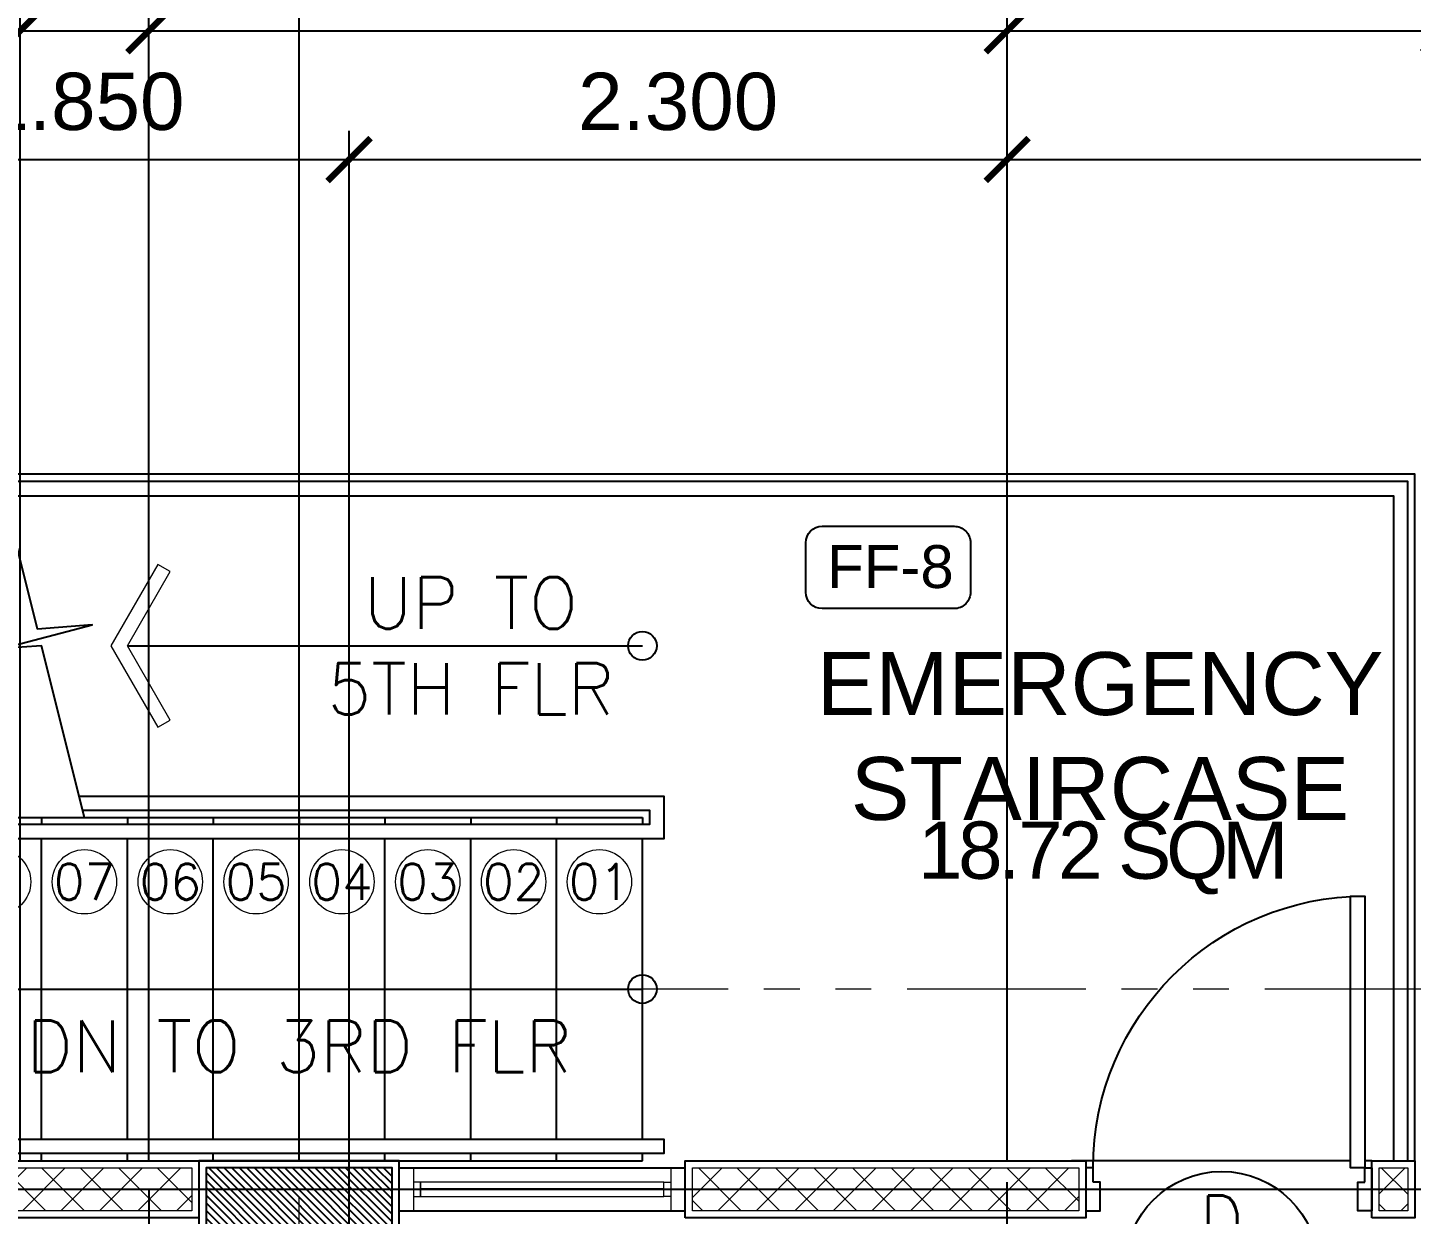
# Model space of a CAD drawing. Header units: metres. Extents: x -12400 to 1, y 0 to 106422.
# Drawn here: x -12074.703 to -12069.867, y 106406.283 to 106410.431 of the extents above; entities that cross this region are included whole.
import ezdxf
from ezdxf.enums import TextEntityAlignment as Align

# ---------------------------------------------------------------- set-up
doc = ezdxf.new("R2010")
doc.units = ezdxf.units.M
doc.header["$PDMODE"] = 35
for name, pattern in [('CENTER', [2, 1.25, -0.25, 0.25, -0.25]), ('HIDDEN2', [4.762499999999999, 3.175, -1.5875]), ('PHANTOM2', [1.25, 0.625, -0.125, 0.125, -0.125, 0.125, -0.125])]:
    doc.linetypes.add(name, pattern=pattern)
for name, color, linetype, lineweight in [('.3', 6, 'Continuous', 30), ('0.1', 1, 'Continuous', 9), ('0.20', 2, 'Continuous', 20), ('A-DIM-100', 8, 'Continuous', 0), ('A-STAIR', 31, 'Continuous', 0), ('DIM 001', 251, 'Continuous', 13), ('grid', 1, 'CENTER', 15), ('HATCH', 250, 'Continuous', 5)]:
    doc.layers.add(name, color=color, linetype=linetype, lineweight=lineweight)
for name, color, linetype in [('1AR', 1, 'Continuous'), ('AR-WALL', 7, 'Continuous'), ('BAR', 6, 'Continuous'), ('FIXTURE', 35, 'Continuous'), ('P-HIDE', 1, 'HIDDEN2'), ('SCH-DOOR', 23, 'Continuous'), ('SCH-FLR', 224, 'Continuous'), ('SCH-WIND', 181, 'Continuous'), ('stone', 15, 'Continuous'), ('txt', 2, 'Continuous'), ('WALL', 7, 'Continuous'), ('WINDOW', 1, 'Continuous')]:
    doc.layers.add(name, color=color, linetype=linetype)
doc.layers.add('GUIDELINES', color=206, linetype='Continuous', plot=False)
doc.styles.add('arial', font='arial.ttf')
doc.styles.add('Arial-Bold', font='arial.ttf')
doc.styles.add('DIMTXT-100', font='arial.ttf')
doc.styles.add('swis721', font='swiss.ttf')
doc.styles.add('T-0.15', font='romans.shx', dxfattribs={"height": 0.15})
doc.styles.add('T.25', font='romans.shx', dxfattribs={"height": 0.2})
doc.styles.add('T125', font='simplex.shx', dxfattribs={"height": 125})
doc.dimstyles.new('D-100', dxfattribs={"dimtxt": 0.2, "dimasz": 0.15, "dimexe": 0.1, "dimexo": 0.1, "dimgap": 0.1, "dimtad": 1, "dimdec": 3, "dimzin": 4, "dimdsep": 46, "dimtxsty": 'DIMTXT-100', "dimblk": 'ARCHTICK', "dimcen": 0.2, "dimdle": 0.1, "dimclrd": 8, "dimclre": 8, "dimclrt": 2, "dimadec": 0, "dimazin": 1, "dimtfac": 1, "dimtdec": 3, "dimtofl": 0, "dimtmove": 2, "dimatfit": 3, "dimfxl": 1, "dimarcsym": 0})
doc.dimstyles.new('DIM 200', dxfattribs={"dimtxt": 200, "dimasz": 1, "dimexe": 0, "dimexo": 40, "dimgap": 50, "dimtad": 1, "dimtoh": 1, "dimdec": 0, "dimlfac": 2, "dimtxsty": 'swis721', "dimblk": 'CIR', "dimcen": 0, "dimclrd": 155, "dimclre": 155, "dimclrt": 4, "dimadec": 0, "dimazin": 0, "dimtfac": 1, "dimtdec": 0, "dimtix": 1, "dimtmove": 1, "dimatfit": 3, "dimldrblk": 'CIR', "dimfxl": 0, "dimarcsym": 0})

# ---------------------------------------------------------------- blocks, each defined once
blk = doc.blocks.new('CIR')
at = {"color": 4}
blk.add_circle((0, 0), 50, dxfattribs=at)
blk = doc.blocks.new('D-TAG')
at = {"layer": 'SCH-DOOR'}
blk.add_line((-0.2999999999883585, 0), (0.2999999999883585, 0), dxfattribs=at)
blk.add_circle((0, 5.821121362714621e-11), 0.3, dxfattribs=at)
at = {"layer": 'SCH-DOOR', "color": 2, "style": 'T-0.15'}
for tag, p in [('D-TAG', (-7.105427357601002e-14, 0.150000000029106)), ('D-NO', (-7.105427357601002e-14, -0.1499999999709054))]:
    blk.add_attdef(tag, text='', height=0.15, dxfattribs=at).set_placement(p, align=Align.MIDDLE_CENTER)
blk = doc.blocks.new('_ArchTick')
at = {"color": 0, "linetype": 'ByBlock', "const_width": 0.15}
blk.add_lwpolyline([(-0.5, -0.5), (0.5, 0.5)], dxfattribs=at)
blk = doc.blocks.new('*D1839')
at = {"layer": 'DEFPOINTS', "color": 0, "transparency": 16777216}
for p in [(-12073.75441529414, 106410.8702236537), (-12077.75441529414, 106407.0702236537), (-12073.75441529414, 106406.3702236537)]:
    blk.add_point(p, dxfattribs=at)
at = {"layer": 'DIM 001', "color": 8, "lineweight": -2, "transparency": 16777216}
for p, q in [((-12077.75441529414, 106407.1702236537), (-12077.75441529414, 106410.9702236537)), ((-12073.75441529414, 106406.4702236537), (-12073.75441529414, 106410.9702236537)), ((-12077.85441529414, 106410.8702236537), (-12073.65441529414, 106410.8702236537))]:
    blk.add_line(p, q, dxfattribs=at)
at = {"layer": 'DIM 001', "color": 8, "lineweight": -2, "transparency": 16777216, "xscale": 0.15, "yscale": 0.15, "zscale": 0.15, "rotation": 180}
blk.add_blockref('_ArchTick', (-12077.75441529414, 106410.8702236537), dxfattribs=at)
at = {"layer": 'DIM 001', "color": 8, "lineweight": -2, "transparency": 16777216, "xscale": 0.15, "yscale": 0.15, "zscale": 0.15}
blk.add_blockref('_ArchTick', (-12073.75441529414, 106410.8702236537), dxfattribs=at)
at = {"layer": 'DIM 001', "color": 2, "transparency": 16777216, "insert": (-12075.75441529414, 106411.0723382512), "char_height": 0.2, "attachment_point": 5, "style": 'DIMTXT-100'}
blk.add_mtext('4.000', dxfattribs=at)
blk = doc.blocks.new('*D1840')
at = {"layer": 'DEFPOINTS', "color": 0, "transparency": 16777216}
for p in [(-12069.75441529414, 106410.8702236537), (-12069.75441529414, 106407.0702236537), (-12073.75441529414, 106406.3702236537)]:
    blk.add_point(p, dxfattribs=at)
at = {"layer": 'DIM 001', "color": 8, "lineweight": -2, "transparency": 16777216}
for p, q in [((-12073.75441529414, 106406.4702236537), (-12073.75441529414, 106410.9702236537)), ((-12069.75441529414, 106407.1702236537), (-12069.75441529414, 106410.9702236537)), ((-12073.85441529414, 106410.8702236537), (-12069.65441529414, 106410.8702236537))]:
    blk.add_line(p, q, dxfattribs=at)
at = {"layer": 'DIM 001', "color": 8, "lineweight": -2, "transparency": 16777216, "xscale": 0.15, "yscale": 0.15, "zscale": 0.15, "rotation": 180}
blk.add_blockref('_ArchTick', (-12073.75441529414, 106410.8702236537), dxfattribs=at)
at = {"layer": 'DIM 001', "color": 8, "lineweight": -2, "transparency": 16777216, "xscale": 0.15, "yscale": 0.15, "zscale": 0.15}
blk.add_blockref('_ArchTick', (-12069.75441529414, 106410.8702236537), dxfattribs=at)
at = {"layer": 'DIM 001', "color": 2, "transparency": 16777216, "insert": (-12071.75441529414, 106411.0723382512), "char_height": 0.2, "attachment_point": 5, "style": 'DIMTXT-100'}
blk.add_mtext('4.000', dxfattribs=at)
blk = doc.blocks.new('*D1841')
at = {"layer": 'DEFPOINTS', "color": 0, "transparency": 16777216}
for p in [(-12074.72941529414, 106410.4202236537), (-12077.75441529414, 106407.0702236537), (-12074.72941529414, 106406.3702236537)]:
    blk.add_point(p, dxfattribs=at)
at = {"layer": 'DIM 001', "color": 8, "lineweight": -2, "transparency": 16777216}
for p, q in [((-12077.75441529414, 106407.1702236537), (-12077.75441529414, 106410.5202236537)), ((-12074.72941529414, 106406.4702236537), (-12074.72941529414, 106410.5202236537)), ((-12077.85441529414, 106410.4202236537), (-12074.62941529414, 106410.4202236537))]:
    blk.add_line(p, q, dxfattribs=at)
at = {"layer": 'DIM 001', "color": 8, "lineweight": -2, "transparency": 16777216, "xscale": 0.15, "yscale": 0.15, "zscale": 0.15, "rotation": 180}
blk.add_blockref('_ArchTick', (-12077.75441529414, 106410.4202236537), dxfattribs=at)
at = {"layer": 'DIM 001', "color": 8, "lineweight": -2, "transparency": 16777216, "xscale": 0.15, "yscale": 0.15, "zscale": 0.15}
blk.add_blockref('_ArchTick', (-12074.72941529414, 106410.4202236537), dxfattribs=at)
at = {"layer": 'DIM 001', "color": 2, "transparency": 16777216, "insert": (-12076.24191529414, 106410.6224064641), "char_height": 0.2, "attachment_point": 5, "style": 'DIMTXT-100'}
blk.add_mtext('3.025', dxfattribs=at)
blk = doc.blocks.new('*D1842')
at = {"layer": 'DEFPOINTS', "color": 0, "transparency": 16777216}
for p in [(-12074.27941529414, 106410.4202236537), (-12074.72941529414, 106406.3702236537), (-12074.27941529414, 106406.3702236537)]:
    blk.add_point(p, dxfattribs=at)
at = {"layer": 'DIM 001', "color": 8, "lineweight": -2, "transparency": 16777216}
for p, q in [((-12074.72941529414, 106406.4702236537), (-12074.72941529414, 106410.5202236537)), ((-12074.27941529414, 106406.4702236537), (-12074.27941529414, 106410.5202236537)), ((-12074.82941529414, 106410.4202236537), (-12074.17941529413, 106410.4202236537))]:
    blk.add_line(p, q, dxfattribs=at)
at = {"layer": 'DIM 001', "color": 8, "lineweight": -2, "transparency": 16777216, "xscale": 0.15, "yscale": 0.15, "zscale": 0.15, "rotation": 180}
blk.add_blockref('_ArchTick', (-12074.72941529414, 106410.4202236537), dxfattribs=at)
at = {"layer": 'DIM 001', "color": 8, "lineweight": -2, "transparency": 16777216, "xscale": 0.15, "yscale": 0.15, "zscale": 0.15}
blk.add_blockref('_ArchTick', (-12074.27941529414, 106410.4202236537), dxfattribs=at)
at = {"layer": 'DIM 001', "color": 2, "transparency": 16777216, "insert": (-12074.50441529414, 106410.6223382512), "char_height": 0.2, "attachment_point": 5, "style": 'DIMTXT-100'}
blk.add_mtext('.450', dxfattribs=at)
blk = doc.blocks.new('*D1843')
at = {"layer": 'DEFPOINTS', "color": 0, "transparency": 16777216}
for p in [(-12071.27941529414, 106410.4202236537), (-12074.27941529414, 106406.3702236537), (-12071.27941529414, 106406.3702236537)]:
    blk.add_point(p, dxfattribs=at)
at = {"layer": 'DIM 001', "color": 8, "lineweight": -2, "transparency": 16777216}
for p, q in [((-12074.27941529414, 106406.4702236537), (-12074.27941529414, 106410.5202236537)), ((-12071.27941529414, 106406.4702236537), (-12071.27941529414, 106410.5202236537)), ((-12074.37941529414, 106410.4202236537), (-12071.17941529413, 106410.4202236537))]:
    blk.add_line(p, q, dxfattribs=at)
at = {"layer": 'DIM 001', "color": 8, "lineweight": -2, "transparency": 16777216, "xscale": 0.15, "yscale": 0.15, "zscale": 0.15, "rotation": 180}
blk.add_blockref('_ArchTick', (-12074.27941529414, 106410.4202236537), dxfattribs=at)
at = {"layer": 'DIM 001', "color": 8, "lineweight": -2, "transparency": 16777216, "xscale": 0.15, "yscale": 0.15, "zscale": 0.15}
blk.add_blockref('_ArchTick', (-12071.27941529414, 106410.4202236537), dxfattribs=at)
at = {"layer": 'DIM 001', "color": 2, "transparency": 16777216, "insert": (-12072.77941529414, 106410.6224064641), "char_height": 0.2, "attachment_point": 5, "style": 'DIMTXT-100'}
blk.add_mtext('3.000', dxfattribs=at)
blk = doc.blocks.new('*D1844')
at = {"layer": 'DEFPOINTS', "color": 0, "transparency": 16777216}
for p in [(-12069.75441529414, 106410.4202236537), (-12069.75441529414, 106407.0702236537), (-12071.27941529414, 106406.3702236537)]:
    blk.add_point(p, dxfattribs=at)
at = {"layer": 'DIM 001', "color": 8, "lineweight": -2, "transparency": 16777216}
for p, q in [((-12071.27941529414, 106406.4702236537), (-12071.27941529414, 106410.5202236537)), ((-12069.75441529414, 106407.1702236537), (-12069.75441529414, 106410.5202236537)), ((-12071.37941529414, 106410.4202236537), (-12069.65441529414, 106410.4202236537))]:
    blk.add_line(p, q, dxfattribs=at)
at = {"layer": 'DIM 001', "color": 8, "lineweight": -2, "transparency": 16777216, "xscale": 0.15, "yscale": 0.15, "zscale": 0.15, "rotation": 180}
blk.add_blockref('_ArchTick', (-12071.27941529414, 106410.4202236537), dxfattribs=at)
at = {"layer": 'DIM 001', "color": 8, "lineweight": -2, "transparency": 16777216, "xscale": 0.15, "yscale": 0.15, "zscale": 0.15}
blk.add_blockref('_ArchTick', (-12069.75441529414, 106410.4202236537), dxfattribs=at)
at = {"layer": 'DIM 001', "color": 2, "transparency": 16777216, "insert": (-12070.51691529413, 106410.6223382512), "char_height": 0.2, "attachment_point": 5, "style": 'DIMTXT-100'}
blk.add_mtext('1.525', dxfattribs=at)
blk = doc.blocks.new('*D1845')
at = {"layer": 'DEFPOINTS', "color": 0, "transparency": 16777216}
for p in [(-12073.57941529414, 106409.9702236537), (-12075.42941529414, 106403.7452236537), (-12073.57941529414, 106403.7452236537)]:
    blk.add_point(p, dxfattribs=at)
at = {"layer": 'DIM 001', "color": 8, "lineweight": -2, "transparency": 16777216}
for p, q in [((-12075.42941529414, 106403.8452236537), (-12075.42941529414, 106410.0702236537)), ((-12073.57941529414, 106403.8452236537), (-12073.57941529414, 106410.0702236537)), ((-12075.52941529414, 106409.9702236537), (-12073.47941529414, 106409.9702236537))]:
    blk.add_line(p, q, dxfattribs=at)
at = {"layer": 'DIM 001', "color": 8, "lineweight": -2, "transparency": 16777216, "xscale": 0.15, "yscale": 0.15, "zscale": 0.15, "rotation": 180}
blk.add_blockref('_ArchTick', (-12075.42941529414, 106409.9702236537), dxfattribs=at)
at = {"layer": 'DIM 001', "color": 8, "lineweight": -2, "transparency": 16777216, "xscale": 0.15, "yscale": 0.15, "zscale": 0.15}
blk.add_blockref('_ArchTick', (-12073.57941529414, 106409.9702236537), dxfattribs=at)
at = {"layer": 'DIM 001', "color": 2, "transparency": 16777216, "insert": (-12074.50441529414, 106410.1723382512), "char_height": 0.2, "attachment_point": 5, "style": 'DIMTXT-100'}
blk.add_mtext('1.850', dxfattribs=at)
blk = doc.blocks.new('*D1846')
at = {"layer": 'DEFPOINTS', "color": 0, "transparency": 16777216}
for p in [(-12071.27941529414, 106409.9702236537), (-12071.27941529414, 106406.3702236537), (-12073.57941529414, 106403.7452236537)]:
    blk.add_point(p, dxfattribs=at)
at = {"layer": 'DIM 001', "color": 8, "lineweight": -2, "transparency": 16777216}
for p, q in [((-12073.57941529414, 106403.8452236537), (-12073.57941529414, 106410.0702236537)), ((-12071.27941529414, 106406.4702236537), (-12071.27941529414, 106410.0702236537)), ((-12073.67941529414, 106409.9702236537), (-12071.17941529413, 106409.9702236537))]:
    blk.add_line(p, q, dxfattribs=at)
at = {"layer": 'DIM 001', "color": 8, "lineweight": -2, "transparency": 16777216, "xscale": 0.15, "yscale": 0.15, "zscale": 0.15, "rotation": 180}
blk.add_blockref('_ArchTick', (-12073.57941529414, 106409.9702236537), dxfattribs=at)
at = {"layer": 'DIM 001', "color": 8, "lineweight": -2, "transparency": 16777216, "xscale": 0.15, "yscale": 0.15, "zscale": 0.15}
blk.add_blockref('_ArchTick', (-12071.27941529414, 106409.9702236537), dxfattribs=at)
at = {"layer": 'DIM 001', "color": 2, "transparency": 16777216, "insert": (-12072.42941529414, 106410.1724064641), "char_height": 0.2, "attachment_point": 5, "style": 'DIMTXT-100'}
blk.add_mtext('2.300', dxfattribs=at)
blk = doc.blocks.new('*D1860')
at = {"layer": 'DEFPOINTS', "color": 0, "transparency": 16777216}
for p in [(-12060.75441529414, 106411.3202236537), (-12086.75441529414, 106407.0702236537), (-12060.75441529414, 106407.0702236537)]:
    blk.add_point(p, dxfattribs=at)
at = {"layer": 'DIM 001', "color": 8, "lineweight": -2, "transparency": 16777216}
for p, q in [((-12086.75441529414, 106407.1702236537), (-12086.75441529414, 106411.4202236537)), ((-12060.75441529414, 106407.1702236537), (-12060.75441529414, 106411.4202236537)), ((-12086.85441529414, 106411.3202236537), (-12060.65441529414, 106411.3202236537))]:
    blk.add_line(p, q, dxfattribs=at)
at = {"layer": 'DIM 001', "color": 8, "lineweight": -2, "transparency": 16777216, "xscale": 0.15, "yscale": 0.15, "zscale": 0.15, "rotation": 180}
blk.add_blockref('_ArchTick', (-12086.75441529414, 106411.3202236537), dxfattribs=at)
at = {"layer": 'DIM 001', "color": 8, "lineweight": -2, "transparency": 16777216, "xscale": 0.15, "yscale": 0.15, "zscale": 0.15}
blk.add_blockref('_ArchTick', (-12060.75441529414, 106411.3202236537), dxfattribs=at)
at = {"layer": 'DIM 001', "color": 2, "transparency": 16777216, "insert": (-12073.75441529414, 106411.5223382512), "char_height": 0.2, "attachment_point": 5, "style": 'DIMTXT-100'}
blk.add_mtext('26.000', dxfattribs=at)
blk = doc.blocks.new('A$C1B753C5A')
at = {"layer": 'WALL'}
h = blk.add_hatch(dxfattribs=at)
h.set_pattern_fill('ANSI31', color=250, scale=0.15)
h.set_pattern_definition([(45, (-1494.388102653662, 303.0677240852394), (-0.01325825214724777, 0.01325825214724777), [])])
h.paths.add_polyline_path([(0.4750000000001364, 0.6749999999999545), (0.02500000000009089, 0.6749999999999545), (0.02500000000009095, 0.02499999999997721), (0.4750000000001364, 0.02499999999997721)])
at = {"color": 7}
blk.add_lwpolyline([(0, 0), (0.5000000000002274, 0), (0.5000000000002274, 0.6999999999999318), (0, 0.6999999999999318)], close=True, dxfattribs=at)
at = {"layer": 'stone', "color": 5}
blk.add_lwpolyline([(0.02500000000009095, 0.02499999999997726), (0.4750000000001364, 0.02499999999997726), (0.4750000000001364, 0.6749999999999545), (0.02500000000009095, 0.6749999999999545)], close=True, dxfattribs=at)
blk = doc.blocks.new('COLUMNS2F')
at = {"rotation": 90}
blk.add_blockref('A$C1B753C5A', (-12149.60441529414, 106343.1499565114), dxfattribs=at)
blk = doc.blocks.new('FIREDOOR-1050')
at = {"layer": 'FIXTURE', "color": 2, "ltscale": 0.3}
blk.add_lwpolyline([(1514.263102653662, -407.726871438048), (1514.313102653663, -407.726871438048), (1514.313102653663, -406.7768714380509), (1514.263102653662, -406.7768714380509)], close=True, dxfattribs=at)
at = {"layer": 'FIXTURE', "color": 3}
for points in [[(1514.263102653662, -407.7768714380509), (1514.263102653662, -407.726871438048), (1514.238102653662, -407.726871438048), (1514.238102653662, -407.8768714380567), (1514.288102653663, -407.8768714380567), (1514.288102653663, -407.7768714380509), (1514.263102653662, -407.7768714380509)], [(1515.213102653661, -407.7768714380509), (1515.213102653661, -407.726871438048), (1515.238102653662, -407.726871438048), (1515.238102653662, -407.8768714380567), (1515.188102653661, -407.8768714380567), (1515.188102653661, -407.7768714380509), (1515.213102653661, -407.7768714380509)]]:
    blk.add_lwpolyline(points, dxfattribs=at)
at = {"layer": 'FIXTURE', "color": 1}
blk.add_arc((1514.263102653662, -407.726871438048), 0.9499999999996362, 0, 90, dxfattribs=at)
blk = doc.blocks.new('*U1968')
at = {"layer": 'HATCH'}
h = blk.add_hatch(dxfattribs=at)
h.set_pattern_fill('ANSI37', color=256, scale=0.03, angle=-180)
h.set_pattern_definition([(225, (0.3124999999343305, 0), (0.06735192090801863, -0.06735192090801868), []), (314.9999999999999, (0.3124999999343305, 0), (0.06735192090801868, 0.06735192090801861), [])])
h.paths.add_polyline_path([(0.02500000000873115, 0.1749999999883585), (0.02500000000873115, 0.02499999999417923), (1.374999999939787, 0.02499999999417923), (1.374999999939787, 0.1749999999883585)])
blk.add_lwpolyline([(0, 0.1999999999825377), (0, 0), (1.399999999933967, 0), (1.399999999933967, 0.1999999999825377)], close=True)
blk.add_lwpolyline([(0.02500000000873115, 0.1749999999883585), (0.02500000000873115, 0.02499999999417923), (1.374999999939787, 0.02499999999417923), (1.374999999939787, 0.1749999999883585)], close=True, dxfattribs=at)
blk = doc.blocks.new('WINDOW-02')
at = {"layer": '.3', "color": 3}
blk.add_lwpolyline([(891.6890577681731, 3702.173521903613), (892.5390577681726, 3702.17352190362)], dxfattribs=at)
at = {"layer": '0.20'}
for points in [[(891.614057768173, 3702.098521903613), (891.664057768173, 3702.098521903613), (891.664057768173, 3702.248521903613), (891.614057768173, 3702.248521903613)], [(892.614057768173, 3702.098521903613), (892.5640577681729, 3702.098521903613), (892.5640577681729, 3702.248521903613), (892.614057768173, 3702.248521903613)], [(891.6890577681731, 3702.148521903613), (891.664057768173, 3702.148521903613), (891.664057768173, 3702.198521903613), (891.6890577681731, 3702.198521903613)], [(892.5390577681728, 3702.148521903613), (892.5640577681729, 3702.148521903613), (892.5640577681729, 3702.198521903613), (892.5390577681728, 3702.198521903613)]]:
    blk.add_lwpolyline(points, close=True, dxfattribs=at)
at = {"layer": '0.20', "color": 8}
blk.add_lwpolyline([(892.5390577681728, 3702.148521903613), (891.6890577681731, 3702.148521903613), (891.6890577681731, 3702.198521903613), (892.5390577681728, 3702.198521903613)], close=True, dxfattribs=at)
at = {"layer": 'WINDOW'}
for p, q in [((891.614057768173, 3702.248521903613), (892.614057768173, 3702.248521903613)), ((891.614057768173, 3702.098521903613), (892.614057768173, 3702.098521903613))]:
    blk.add_line(p, q, dxfattribs=at)
blk = doc.blocks.new('*U1731')
at = {"layer": 'HATCH'}
h = blk.add_hatch(dxfattribs=at)
h.set_pattern_fill('ANSI37', color=256, scale=0.03, angle=-180)
h.set_pattern_definition([(225, (0.03750000001764486, 0), (0.06735192090801863, -0.06735192090801868), []), (314.9999999999999, (0.03750000001764486, 0), (0.06735192090801868, 0.06735192090801861), [])])
h.paths.add_polyline_path([(0.02500000000873115, 0.1749999999883585), (0.02500000000873115, 0.02499999999417923), (1.100000000023102, 0.02499999999417923), (1.100000000023102, 0.1749999999883585)])
blk.add_lwpolyline([(0, 0.1999999999825377), (0, 0), (1.125000000017281, 0), (1.125000000017281, 0.1999999999825377)], close=True)
blk.add_lwpolyline([(0.02500000000873115, 0.1749999999883585), (0.02500000000873115, 0.02499999999417923), (1.100000000023102, 0.02499999999417923), (1.100000000023102, 0.1749999999883585)], close=True, dxfattribs=at)
blk = doc.blocks.new('*U1766')
at = {"layer": 'HATCH'}
h = blk.add_hatch(dxfattribs=at)
h.set_pattern_fill('ANSI37', color=256, scale=0.03, angle=-180)
h.set_pattern_definition([(225, (-0.9375000000100036, 0), (0.06735192090801863, -0.06735192090801868), []), (314.9999999999999, (-0.9375000000100036, 0), (0.06735192090801868, 0.06735192090801861), [])])
h.paths.add_polyline_path([(0.02500000000873115, 0.1749999999883585), (0.02500000000873115, 0.02499999999417923), (0.1249999999954534, 0.02499999999417923), (0.1249999999954534, 0.1749999999883585)])
blk.add_lwpolyline([(0, 0.1999999999825377), (0, 0), (0.1499999999896326, 0), (0.1499999999896326, 0.1999999999825377)], close=True)
blk.add_lwpolyline([(0.02500000000873115, 0.1749999999883585), (0.02500000000873115, 0.02499999999417923), (0.1249999999954534, 0.02499999999417923), (0.1249999999954534, 0.1749999999883585)], close=True, dxfattribs=at)
blk = doc.blocks.new('A$C448bbf8b')
at = {"color": 1, "linetype": 'Continuous'}
blk.add_lwpolyline([(-3.499999999912689, 1.199999999909778), (-3.649999999943248, 1.800000000032014), (-3.788012795099348, 1.790556483450928), (-3.47258104665525, 1.873542890883982), (-3.664488219896157, 1.857952879814547), (-3.833012421717285, 2.532049687142717)], dxfattribs=at)
at = {"color": 1}
for points in [[(-5.449999999944339, 1.199999999909778), (-1.54999999993197, 1.200000000055297)], [(-3.64999999993961, 1.199999999793363), (-3.64999999993961, 1.174999999784632)], [(-3.349999999938518, 1.199999999793363), (-3.349999999938518, 1.174999999784632)], [(-3.049999999937427, 1.199999999793363), (-3.049999999937427, 1.174999999784632)], [(-2.749999999936335, 1.199999999793363), (-2.749999999936335, 1.174999999784632)], [(-2.449999999935244, 1.199999999793363), (-2.449999999935244, 1.174999999784632)], [(-2.149999999934153, 1.200000000055297), (-2.149999999934153, 1.175000000046566)], [(-2.149999999934153, 1.199999999793363), (-2.149999999934153, 1.174999999784632)], [(-1.849999999933061, 1.199999999793363), (-1.849999999933061, 1.174999999784632)], [(-1.849999999933061, 1.200000000055297), (-1.849999999933061, 1.175000000046566)], [(-1.54999999993197, 1.199999999793363), (-1.54999999993197, 1.174999999784632)], [(-1.54999999993197, 1.200000000055297), (-1.54999999993197, 1.175000000046566)], [(-3.64999999993961, 0.07500000002619345), (-3.64999999993961, 1.125000000029104)], [(-3.349999999938518, 0.07500000002619345), (-3.349999999938518, 1.125000000029104)], [(-3.049999999937427, 0.07500000002619345), (-3.049999999937427, 1.125000000029104)], [(-2.749999999936335, 0.07500000002619345), (-2.749999999936335, 1.125000000029104)], [(-2.449999999935244, 0.07500000002619345), (-2.449999999935244, 1.125000000029104)], [(-2.149999999934153, 0.07500000002619345), (-2.149999999934153, 1.125000000029104)], [(-1.849999999933061, 0.07500000002619345), (-1.849999999933061, 1.125000000029104)], [(-1.54999999993197, 0.07500000002619345), (-1.54999999993197, 1.125000000029104)], [(-6.649999999945067, 2.91038304567337e-11), (-1.54999999993197, 0)], [(-3.64999999993961, 2.91038304567337e-11), (-3.64999999993961, 0.02500000002328306)], [(-3.349999999938518, 2.91038304567337e-11), (-3.349999999938518, 0.02500000002328306)], [(-3.049999999937427, 2.91038304567337e-11), (-3.049999999937427, 0.02500000002328306)], [(-2.749999999936335, 2.91038304567337e-11), (-2.749999999936335, 0.02500000002328306)], [(-2.449999999935244, 2.91038304567337e-11), (-2.449999999935244, 0.02500000002328306)], [(-2.149999999934153, 2.91038304567337e-11), (-2.149999999934153, 0.02500000002328306)], [(-1.849999999933061, 2.91038304567337e-11), (-1.849999999933061, 0.02500000002328306)], [(-1.54999999993197, 2.91038304567337e-11), (-1.54999999993197, 0.02500000002328306)]]:
    blk.add_lwpolyline(points, dxfattribs=at)
at = {"color": 2}
for centre in [(-1.54999999993197, 1.799999999784632), (-1.54999999993197, 0.6000000000349246)]:
    blk.add_circle(centre, 0.05, dxfattribs=at)
at = {"layer": '1AR'}
blk.add_lwpolyline([(-4.307735026854061, 1.800000000046566), (-5.749999999943611, 1.80000000000291, 0.9166666666668888), (-5.749999999943611, 0.6000000000058208), (-1.54999999993197, 0.6000000000349246)], format="xyb", dxfattribs=at)
blk.add_lwpolyline([(-3.34999999993488, 1.799999999799184), (-1.54999999993197, 1.799999999784632)], dxfattribs=at)
at = {"layer": 'A-STAIR', "color": 2}
blk.add_lwpolyline([(-3.199999999937063, 1.540192378655775), (-3.34999999993488, 1.799999999799184), (-3.199999999935244, 2.059807620928041), (-3.243301270125812, 2.084807620936772), (-3.407735026854425, 1.799999999799184), (-3.243301270125812, 1.515192378661595)], close=True, dxfattribs=at)
at = {"layer": 'BAR', "color": 2}
for points in [[(-4.081249999941065, 2.325000000026193), (-6.574999999944339, 2.325000000026193), (-6.574999999944339, 0.07500000002619345), (-1.474999999931242, 0.07500000002619345), (-1.474999999931242, 0.02500000002328306), (-6.624999999943611, 0.02500000002328306), (-6.624999999943611, 2.375000000029104), (-4.093749999939973, 2.375000000029104)], [(-3.781249999941792, 2.325000000026193), (1.075000000071668, 2.325000000026193), (1.075000000060754, 1.01863406598568e-10), (1.125000000070941, 1.01863406598568e-10), (1.125000000070941, 2.375000000029104), (-3.793749999940701, 2.375000000029104)], [(-3.518749999908323, 1.274999999892316), (-1.474999999929423, 1.275000000183354), (-1.474999999931242, 1.125000000160071), (-5.524999999946886, 1.124999999898137), (-5.524999999946886, 1.274999999892316), (-3.818749999907595, 1.274999999892316)], [(-3.506249999907595, 1.224999999889405), (-1.524999999930515, 1.22500000015134), (-1.524999999930515, 1.175000000162981), (-5.474999999945794, 1.174999999901047), (-5.474999999945794, 1.224999999903957), (-3.806249999941429, 1.225000000020373)]]:
    blk.add_lwpolyline(points, dxfattribs=at)
at = {"layer": 'grid', "color": 35}
for centre in [(-3.799999999953798, 0.9749999994382961), (-3.499999999952706, 0.9749999995692633), (-3.199999999951615, 0.9749999994382961), (-2.899999999950523, 0.9749999994382961), (-2.599999999949432, 0.9749999995692633), (-2.299999999948341, 0.9749999994382961), (-1.999999999947249, 0.9749999994382961), (-1.699999999946158, 0.9749999994382961)]:
    blk.add_circle(centre, 0.1125, dxfattribs=at)
at = {"layer": 'P-HIDE', "linetype": 'Continuous'}
blk.add_lwpolyline([(1.150000000072396, 2.91038304567337e-11), (1.150000000072396, 2.400000000023283), (-3.799999999939246, 2.400000000023283)], dxfattribs=at)
at = {"layer": '0.1', "color": 2, "char_height": 0.1, "attachment_point": 5}
for insert in [(0.7750000000723958, 2.225000000020373), (-1.774999999930515, 1.37499999992724)]:
    blk.add_mtext_dynamic_manual_height_columns('{\\Fx-hlvm1s|c0;\\W0.9;\\T0.9;\\C3;RAILINGS}', width=5150.828219755791, gutter_width=1, heights=[0], dxfattribs=dict(at, insert=insert))
at = {"layer": 'txt', "color": 84, "char_height": 0.125, "width": 0.2093750000006094, "attachment_point": 2, "style": 'T125'}
for s, insert in [('07', (-3.499999999950887, 1.037499999569263)), ('06', (-3.199999999949796, 1.037499999438296)), ('05', (-2.899999999948704, 1.037499999438296)), ('04', (-2.599999999947613, 1.037499999569263)), ('03', (-2.299999999946522, 1.037499999438296)), ('02', (-1.99999999994543, 1.037499999438296)), ('01', (-1.699999999944339, 1.037499999438296))]:
    blk.add_mtext(s, dxfattribs=dict(at, insert=insert))
blk = doc.blocks.new('FP_5F')
at = {"layer": '1AR', "color": 1}
for points in [[(17.77500000001055, 18.99999999995634), (16.80000000001019, 18.99999999995634)], [(17.8500000000131, 18.99999999995634), (17.82500000001164, 18.99999999995634)]]:
    blk.add_lwpolyline(points, dxfattribs=at)
at = {"layer": 'GUIDELINES'}
blk.add_lwpolyline([(1.100000000000364, 19.60000000000582), (10.10000000000036, 19.60000000000582), (10.10000000000036, 18.90000000000873), (18.10000000000036, 18.90000000000873), (18.10000000000036, 19.60000000000582), (27.10000000000036, 19.60000000000582), (27.10000000000036, 1.100000000005821), (18.10000000000036, 1.100000000005821), (18.10000000000036, 2.100000000122236), (10.10000000000036, 2.100000000122236), (10.10000000000036, 1.100000000005821), (1.100000000000364, 1.100000000005821)], close=True, dxfattribs=at)
for points in [[(16.57500000000073, 14.32499999999709), (16.57500000000073, 18.92500000000291)], [(13.57500000000073, 18.90000000000873), (13.57500000000073, 16.27499999999418)]]:
    blk.add_lwpolyline(points, dxfattribs=at)
at = {"xscale": -1}
blk.add_blockref('FIREDOOR-1050', (1532.088102653674, 426.7018714380538), dxfattribs=at)
blk.add_blockref('COLUMNS2F', (12164.05441529414, -106324.6499565114))
at = {"xscale": -1, "rotation": 180}
for name, p in [('*U1731', (12.62499999999272, 19)), ('WINDOW-02', (-877.164057768161, 3721.073521903556)), ('*U1968', (15.45000000001164, 18.9999999999709)), ('*U1766', (17.8500000000131, 18.99999999995634))]:
    blk.add_blockref(name, p, dxfattribs=at)
at = {"layer": 'AR-WALL'}
blk.add_blockref('A$C448bbf8b', (16.84999999994579, 18.99999999995634), dxfattribs=at)
at = {"layer": '0.1', "color": 2, "char_height": 0.18, "attachment_point": 5, "style": 'T.25'}
for s, insert in [('{\\C3;UP TO \\P5TH FLR}', (14.70000000001346, 20.79999999974098)), ('{\\C3;DN TO 3RD FLR}', (14.10000000000036, 19.39999999999418))]:
    blk.add_mtext_dynamic_manual_height_columns(s, width=2.337371140579762, gutter_width=1, heights=[0], dxfattribs=dict(at, insert=insert))
at = {"layer": '0.1', "color": 2, "insert": (17.32500000000255, 19.17500000003201), "char_height": 0.13, "attachment_point": 5}
blk.add_mtext_dynamic_manual_height_columns('{\\Fx-hlvm1s|c0;\\W0.9;\\T0.9;\\C3;REAR EXIT}', width=5150.828219755791, gutter_width=1, heights=[0], dxfattribs=at)
blk = doc.blocks.new('GRID1')
at = {"color": 6, "linetype": 'PHANTOM2'}
for points in [[(-12147.25441529414, 106384.7702236537), (-12147.25441529414, 106412.5702236537)], [(-12130.75441529413, 106407.8702236537), (-12163.75441529414, 106407.8702236537)], [(-12130.75441529413, 106407.1702236537), (-12163.15441529414, 106407.1702236537)]]:
    blk.add_leader(points, dimstyle='DIM 200', override={"dimasz": 0.002, "dimgap": 60, "dimtad": 0}, dxfattribs=at)

msp = doc.modelspace()

# ---------------------------------------------------------------- linework, layer by layer
at = {"layer": 'GUIDELINES'}
for points in [[(-12088.90441529414, 106410.4202236537), (-12058.60441529413, 106410.4202236537), (-12058.60441529413, 106385.3202236537), (-12088.90441529414, 106385.3202236537)], [(-12088.90441529414, 106410.4202236537), (-12058.60441529413, 106410.4202236537), (-12058.60441529413, 106385.3202236537), (-12088.90441529414, 106385.3202236537)], [(-12088.45441529414, 106409.9702236537), (-12059.05441529413, 106409.9702236537), (-12059.05441529413, 106385.7702236537), (-12088.45441529414, 106385.7702236537)]]:
    msp.add_lwpolyline(points, close=True, dxfattribs=at)
at = {"layer": 'SCH-FLR', "color": 1}
msp.add_lwpolyline([(-12071.46510673871, 106408.4002177472), (-12071.92590673874, 106408.4002177472, -0.414213562373095), (-12071.9835067387, 106408.4578177472), (-12071.9835067387, 106408.6306177472, -0.414213562373095), (-12071.92590673874, 106408.6882177472), (-12071.46510673871, 106408.6882177472, -0.414213562373095), (-12071.4075067387, 106408.6306177472), (-12071.4075067387, 106408.4578177472, -0.414213562373095)], format="xyb", close=True, dxfattribs=at)

# ---------------------------------------------------------------- block references
at = {"color": 1}
msp.add_blockref('FP_5F', (-12087.85441529414, 106387.4702236537), dxfattribs=at)
at = {"layer": 'A-DIM-100'}
msp.add_blockref('GRID1', (73.50000000000182, -0.8000000000029104), dxfattribs=at)
msp.add_blockref('GRID1', (73.50000000000182, -0.8000000000029104), dxfattribs=at)
at = {"layer": 'SCH-WIND', "xscale": 1.125, "yscale": 1.125, "zscale": 1.125}
msp.add_blockref('D-TAG', (-12070.52941529414, 106406.0952236537), dxfattribs=at).add_auto_attribs({'D-NO': '04', 'D-TAG': 'D'})

# ---------------------------------------------------------------- texts
at = {"linetype": 'Continuous', "attachment_point": 5, "style": 'arial'}
for s, insert, char_height in [('\\pxse0.75,t28;{\\C4;EMERGENCY\\PSTAIRCASE}', (-12070.95500785388, 106407.9534115867), 0.22), ('\\pxse0.75,t28;{\\T0.9;\\C3;18.72 SQM}', (-12070.95500785388, 106407.5284115868), 0.2)]:
    msp.add_mtext_dynamic_manual_height_columns(s, width=6.084194777119323, gutter_width=0.001, heights=[0], dxfattribs=dict(at, insert=insert, char_height=char_height))
at = {"layer": 'txt', "color": 6, "linetype": 'Continuous', "insert": (-12071.68738383777, 106408.6223299199), "char_height": 0.15, "width": 0.4656548431105184, "attachment_point": 2, "style": 'Arial-Bold'}
msp.add_mtext('{\\C2;FF-8}', dxfattribs=at)

# ---------------------------------------------------------------- dimensions: what is measured, and where the dimension line sits
at = {"layer": 'DIM 001'}
for base, p1, p2, picture, middle in [((-12060.75441529414, 106411.3202236537), (-12086.75441529414, 106407.0702236537), (-12060.75441529414, 106407.0702236537), '*D1860', (-12073.75441529414, 106411.5223382512)), ((-12073.75441529414, 106410.8702236537), (-12077.75441529414, 106407.0702236537), (-12073.75441529414, 106406.3702236537), '*D1839', (-12075.75441529414, 106411.0723382512)), ((-12069.75441529414, 106410.8702236537), (-12073.75441529414, 106406.3702236537), (-12069.75441529414, 106407.0702236537), '*D1840', (-12071.75441529414, 106411.0723382512)), ((-12074.72941529414, 106410.4202236537), (-12077.75441529414, 106407.0702236537), (-12074.72941529414, 106406.3702236537), '*D1841', (-12076.24191529414, 106410.6224064641)), ((-12071.27941529414, 106410.4202236537), (-12074.27941529414, 106406.3702236537), (-12071.27941529414, 106406.3702236537), '*D1843', (-12072.77941529414, 106410.6224064641)), ((-12069.75441529414, 106410.4202236537), (-12071.27941529414, 106406.3702236537), (-12069.75441529414, 106407.0702236537), '*D1844', (-12070.51691529413, 106410.6223382512)), ((-12073.57941529414, 106409.9702236537), (-12075.42941529414, 106403.7452236537), (-12073.57941529414, 106403.7452236537), '*D1845', (-12074.50441529414, 106410.1723382512)), ((-12071.27941529414, 106409.9702236537), (-12073.57941529414, 106403.7452236537), (-12071.27941529414, 106406.3702236537), '*D1846', (-12072.42941529414, 106410.1724064641))]:
    dim = msp.add_linear_dim(base=base, p1=p1, p2=p2, dimstyle='D-100', dxfattribs=at)
    dim.commit()
    dim.dimension.update_dxf_attribs({"geometry": picture, "text_midpoint": middle})
dim = msp.add_linear_dim(base=(-12074.27941529414, 106410.4202236537), p1=(-12074.72941529414, 106406.3702236537), p2=(-12074.27941529414, 106406.3702236537), dimstyle='D-100', dxfattribs=at)
dim.commit()
dim.dimension.update_dxf_attribs({"geometry": '*D1842', "text_midpoint": (-12074.50441529414, 106410.6223382512), "dimtype": 160})

doc.saveas('drawing.dxf')
